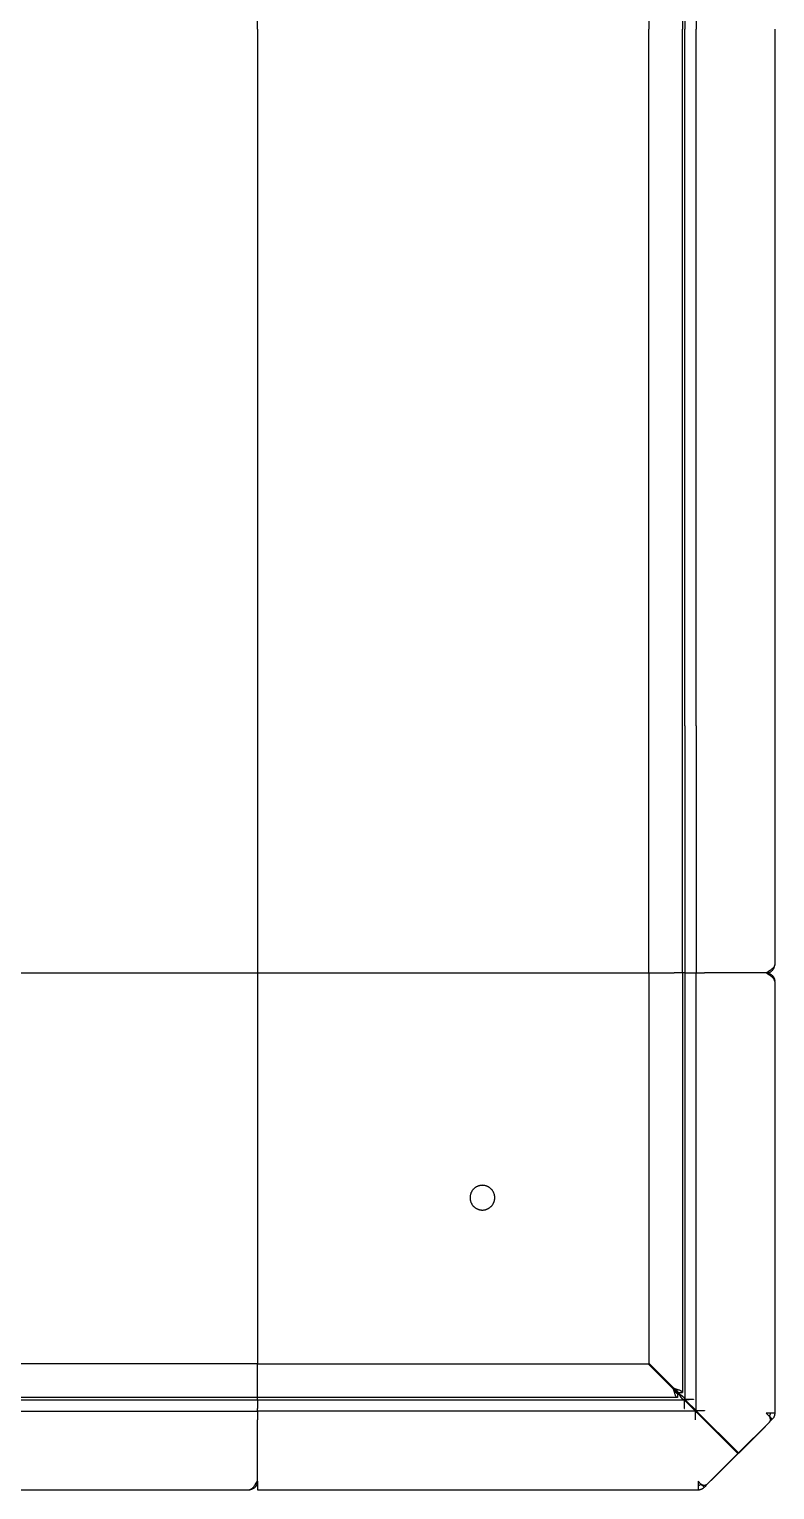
# Model space of a CAD drawing. Header units: millimetres. Extents: x -1480 to 5249, y -840 to 3860.
# Drawn here: x 2128 to 2460, y 0 to 650 of the extents above; entities that cross this region are included whole.
import ezdxf

# ---------------------------------------------------------------- set-up
doc = ezdxf.new("R2010")
doc.units = ezdxf.units.MM
doc.header["$MEASUREMENT"] = 0
doc.layers.add('Utwórz2D linie widoczne', color=7, linetype='Continuous', true_color=0x000000)

msp = doc.modelspace()

# ---------------------------------------------------------------- linework, layer by layer
at = {"layer": 'Utwórz2D linie widoczne'}
for p, q in [((2229.58, 649.86), (2229.58, 1069.86)), ((2403.57, 1069.86), (2403.57, 649.86)), ((2418.57, 1069.86), (2418.57, 649.86)), ((2419.57, 959.86), (2419.57, 649.86)), ((2424.57, 959.86), (2424.57, 649.86)), ((2229.58, 649.86), (2229.58, 229.86)), ((2403.57, 229.86), (2403.57, 649.86)), ((2418.57, 229.86), (2418.57, 649.86)), ((2419.57, 339.86), (2419.57, 649.86)), ((2424.57, 339.86), (2424.57, 649.86)), ((2459.57, 649.86), (2459.57, 339.86)), ((2419.57, 339.86), (2419.57, 229.86)), ((2424.57, 339.86), (2424.57, 229.86)), ((2459.57, 339.86), (2459.57, 233.66)), ((1809.57, 229.86), (2229.58, 229.86)), ((2229.58, 229.86), (2229.58, 55.86)), ((2229.58, 229.86), (2403.57, 229.86)), ((2403.57, 229.86), (2414.77, 229.86)), ((2403.57, 229.86), (2403.57, 56.14)), ((2418.57, 229.86), (2414.77, 229.86)), ((2418.57, 229.86), (2418.57, 43.14)), ((2419.57, 229.86), (2418.57, 229.86)), ((2419.57, 229.86), (2423.37, 229.86)), ((2419.57, 229.86), (2419.57, 40.14)), ((2423.37, 229.86), (2424.57, 229.86)), ((2424.57, 229.86), (2428.37, 229.86)), ((2424.57, 35.14), (2424.57, 229.86)), ((2455.77, 229.86), (2428.37, 229.86)), ((2456.59, 230.38), (2455.77, 229.86)), ((2455.77, 229.86), (2455.9, 229.86)), ((2456.51, 229.39), (2455.77, 229.86)), ((2455.77, 229.86), (2455.9, 229.85)), ((2455.9, 229.86), (2456.03, 229.87)), ((2455.9, 229.85), (2456.03, 229.85)), ((2456.03, 229.87), (2456.16, 229.88)), ((2456.03, 229.85), (2456.16, 229.84)), ((2456.16, 229.88), (2456.29, 229.89)), ((2456.16, 229.84), (2456.29, 229.82)), ((2456.29, 229.89), (2456.42, 229.91)), ((2456.29, 229.82), (2456.42, 229.8)), ((2456.42, 229.91), (2456.55, 229.94)), ((2456.42, 229.8), (2456.55, 229.78)), ((2457.23, 228.91), (2456.51, 229.39)), ((2456.55, 229.94), (2456.68, 229.97)), ((2456.55, 229.78), (2456.68, 229.75)), ((2457.4, 230.92), (2456.59, 230.38)), ((2456.68, 229.97), (2456.8, 230)), ((2456.68, 229.75), (2456.8, 229.71)), ((2456.8, 230), (2456.93, 230.04)), ((2456.8, 229.71), (2456.93, 229.68)), ((2456.93, 230.04), (2457.05, 230.08)), ((2456.93, 229.68), (2457.05, 229.64)), ((2457.05, 230.08), (2457.17, 230.12)), ((2457.05, 229.64), (2457.17, 229.59)), ((2457.17, 230.12), (2457.29, 230.17)), ((2457.17, 229.59), (2457.29, 229.54)), ((2457.56, 228.67), (2457.23, 228.91)), ((2457.29, 230.17), (2457.41, 230.23)), ((2457.29, 229.54), (2457.41, 229.49)), ((2457.4, 230.92), (2457.73, 231.16)), ((2457.41, 230.23), (2457.53, 230.29)), ((2457.41, 229.49), (2457.53, 229.43)), ((2457.53, 230.29), (2457.64, 230.35)), ((2457.53, 229.43), (2457.64, 229.37)), ((2457.89, 228.43), (2457.56, 228.67)), ((2457.64, 230.35), (2457.76, 230.41)), ((2457.64, 229.37), (2457.76, 229.3)), ((2457.95, 231.33), (2457.73, 231.16)), ((2457.76, 230.41), (2457.87, 230.48)), ((2457.76, 229.3), (2457.87, 229.23)), ((2457.87, 230.48), (2457.97, 230.56)), ((2457.87, 229.23), (2457.97, 229.16)), ((2458.08, 228.28), (2457.89, 228.43)), ((2458.17, 231.5), (2457.95, 231.33)), ((2457.97, 230.56), (2458.08, 230.63)), ((2457.97, 229.16), (2458.08, 229.08)), ((2458.08, 230.63), (2458.18, 230.71)), ((2458.08, 229.08), (2458.18, 229)), ((2458.27, 228.12), (2458.08, 228.28)), ((2458.38, 231.69), (2458.17, 231.5)), ((2458.18, 230.71), (2458.28, 230.8)), ((2458.18, 229), (2458.28, 228.91)), ((2458.46, 227.96), (2458.27, 228.12)), ((2458.28, 230.8), (2458.38, 230.89)), ((2458.28, 228.91), (2458.38, 228.83)), ((2458.59, 231.87), (2458.38, 231.69)), ((2458.38, 230.89), (2458.47, 230.98)), ((2458.38, 228.83), (2458.47, 228.74)), ((2458.58, 227.84), (2458.46, 227.96)), ((2458.47, 230.98), (2458.56, 231.07)), ((2458.47, 228.74), (2458.56, 228.64)), ((2458.56, 231.07), (2458.65, 231.17)), ((2458.56, 228.64), (2458.65, 228.54)), ((2458.7, 227.73), (2458.58, 227.84)), ((2458.59, 231.87), (2458.82, 232.11)), ((2458.65, 231.17), (2458.73, 231.27)), ((2458.65, 228.54), (2458.73, 228.45)), ((2458.82, 227.61), (2458.7, 227.73)), ((2458.73, 231.27), (2458.81, 231.37)), ((2458.73, 228.45), (2458.81, 228.34)), ((2458.81, 231.37), (2458.89, 231.48)), ((2458.81, 228.34), (2458.89, 228.24)), ((2458.9, 232.19), (2458.82, 232.11)), ((2458.93, 227.48), (2458.82, 227.61)), ((2458.89, 231.48), (2458.96, 231.58)), ((2458.89, 228.24), (2458.96, 228.13)), ((2458.97, 232.28), (2458.9, 232.19)), ((2458.96, 231.58), (2459.03, 231.69)), ((2458.96, 228.13), (2459.03, 228.02)), ((2459.04, 232.36), (2458.97, 232.28)), ((2459.03, 231.69), (2459.09, 231.81)), ((2459.03, 228.02), (2459.09, 227.91)), ((2459.11, 232.45), (2459.04, 232.36)), ((2459.09, 231.81), (2459.16, 231.92)), ((2459.09, 227.91), (2459.16, 227.79)), ((2459.18, 232.54), (2459.11, 232.45)), ((2459.16, 231.92), (2459.21, 232.04)), ((2459.16, 227.79), (2459.21, 227.67)), ((2459.24, 232.63), (2459.18, 232.54)), ((2459.21, 232.04), (2459.27, 232.16)), ((2459.21, 227.67), (2459.27, 227.56)), ((2459.3, 232.73), (2459.24, 232.63)), ((2459.27, 232.16), (2459.32, 232.28)), ((2459.27, 227.56), (2459.32, 227.44)), ((2459.35, 232.82), (2459.3, 232.73)), ((2459.32, 232.28), (2459.36, 232.4)), ((2459.35, 232.82), (2459.38, 232.88)), ((2459.36, 232.4), (2459.4, 232.52)), ((2459.38, 232.88), (2459.41, 232.94)), ((2459.4, 232.52), (2459.44, 232.65)), ((2459.41, 232.94), (2459.44, 233)), ((2459.44, 233), (2459.46, 233.06)), ((2459.44, 232.65), (2459.47, 232.78)), ((2459.48, 233.11), (2459.46, 233.06)), ((2459.47, 232.78), (2459.5, 232.9)), ((2459.5, 233.17), (2459.48, 233.11)), ((2459.51, 233.22), (2459.5, 233.17)), ((2459.5, 232.9), (2459.52, 233.03)), ((2459.53, 233.27), (2459.51, 233.22)), ((2459.52, 233.03), (2459.54, 233.16)), ((2459.54, 233.33), (2459.53, 233.27)), ((2459.55, 233.38), (2459.54, 233.33)), ((2459.54, 233.16), (2459.56, 233.29)), ((2459.56, 233.44), (2459.55, 233.38)), ((2459.57, 233.55), (2459.56, 233.49)), ((2459.56, 233.49), (2459.56, 233.44)), ((2459.56, 233.29), (2459.57, 233.42)), ((2459.57, 233.66), (2459.57, 233.6)), ((2459.57, 233.6), (2459.57, 233.55)), ((2459, 227.41), (2458.93, 227.48)), ((2459.06, 227.33), (2459, 227.41)), ((2459.12, 227.25), (2459.06, 227.33)), ((2459.18, 227.17), (2459.12, 227.25)), ((2459.23, 227.09), (2459.18, 227.17)), ((2459.28, 227.01), (2459.23, 227.09)), ((2459.32, 226.94), (2459.28, 227.01)), ((2459.32, 227.44), (2459.36, 227.31)), ((2459.36, 226.88), (2459.32, 226.94)), ((2459.36, 227.31), (2459.4, 227.19)), ((2459.39, 226.81), (2459.36, 226.88)), ((2459.42, 226.74), (2459.39, 226.81)), ((2459.4, 227.19), (2459.44, 227.06)), ((2459.45, 226.67), (2459.42, 226.74)), ((2459.44, 227.06), (2459.47, 226.94)), ((2459.48, 226.6), (2459.45, 226.67)), ((2459.47, 226.94), (2459.5, 226.81)), ((2459.5, 226.53), (2459.48, 226.6)), ((2459.5, 226.81), (2459.52, 226.68)), ((2459.52, 226.48), (2459.5, 226.53)), ((2459.52, 226.68), (2459.54, 226.55)), ((2459.53, 226.43), (2459.52, 226.48)), ((2459.54, 226.38), (2459.53, 226.43)), ((2459.54, 226.55), (2459.56, 226.42)), ((2459.55, 226.32), (2459.54, 226.38)), ((2459.56, 226.27), (2459.55, 226.32)), ((2459.56, 226.42), (2459.57, 226.29)), ((2459.57, 226.22), (2459.56, 226.27)), ((2459.57, 226.16), (2459.57, 226.22)), ((2459.57, 226.11), (2459.57, 226.16)), ((2459.57, 226.06), (2459.57, 226.11)), ((2459.57, 226.06), (2459.57, 33.96)), ((2324.08, 130.14), (2324.07, 129.95)), ((2324.09, 130.33), (2324.08, 130.14)), ((2324.11, 130.52), (2324.09, 130.33)), ((2324.14, 130.71), (2324.11, 130.52)), ((2324.17, 130.89), (2324.14, 130.71)), ((2324.21, 131.08), (2324.17, 130.89)), ((2324.26, 131.26), (2324.21, 131.08)), ((2324.31, 131.45), (2324.26, 131.26)), ((2324.37, 131.63), (2324.31, 131.45)), ((2324.43, 131.81), (2324.37, 131.63)), ((2324.5, 131.98), (2324.43, 131.81)), ((2324.58, 132.16), (2324.5, 131.98)), ((2324.66, 132.33), (2324.58, 132.16)), ((2324.75, 132.5), (2324.66, 132.33)), ((2324.84, 132.66), (2324.75, 132.5)), ((2324.94, 132.82), (2324.84, 132.66)), ((2325.05, 132.98), (2324.94, 132.82)), ((2325.16, 133.14), (2325.05, 132.98)), ((2325.27, 133.29), (2325.16, 133.14)), ((2325.39, 133.43), (2325.27, 133.29)), ((2325.52, 133.57), (2325.39, 133.43)), ((2325.65, 133.71), (2325.52, 133.57)), ((2325.79, 133.85), (2325.65, 133.71)), ((2325.93, 133.97), (2325.79, 133.85)), ((2326.07, 134.1), (2325.93, 133.97)), ((2326.22, 134.22), (2326.07, 134.1)), ((2326.37, 134.33), (2326.22, 134.22)), ((2326.53, 134.44), (2326.37, 134.33)), ((2326.69, 134.54), (2326.53, 134.44)), ((2326.85, 134.64), (2326.69, 134.54)), ((2327.02, 134.73), (2326.85, 134.64)), ((2327.19, 134.81), (2327.02, 134.73)), ((2327.36, 134.89), (2327.19, 134.81)), ((2327.53, 134.96), (2327.36, 134.89)), ((2327.71, 135.03), (2327.53, 134.96)), ((2327.89, 135.09), (2327.71, 135.03)), ((2328.07, 135.15), (2327.89, 135.09)), ((2328.26, 135.2), (2328.07, 135.15)), ((2328.44, 135.24), (2328.26, 135.2)), ((2328.63, 135.27), (2328.44, 135.24)), ((2328.82, 135.3), (2328.63, 135.27)), ((2329, 135.33), (2328.82, 135.3)), ((2329.19, 135.34), (2329, 135.33)), ((2329.38, 135.35), (2329.19, 135.34)), ((2329.57, 135.36), (2329.38, 135.35)), ((2329.76, 135.35), (2329.57, 135.36)), ((2329.95, 135.34), (2329.76, 135.35)), ((2330.14, 135.33), (2329.95, 135.34)), ((2330.33, 135.3), (2330.14, 135.33)), ((2330.52, 135.27), (2330.33, 135.3)), ((2330.7, 135.24), (2330.52, 135.27)), ((2330.89, 135.2), (2330.7, 135.24)), ((2331.07, 135.15), (2330.89, 135.2)), ((2331.25, 135.09), (2331.07, 135.15)), ((2331.43, 135.03), (2331.25, 135.09)), ((2331.61, 134.96), (2331.43, 135.03)), ((2331.79, 134.89), (2331.61, 134.96)), ((2331.96, 134.81), (2331.79, 134.89)), ((2332.13, 134.73), (2331.96, 134.81)), ((2332.29, 134.64), (2332.13, 134.73)), ((2332.46, 134.54), (2332.29, 134.64)), ((2332.62, 134.44), (2332.46, 134.54)), ((2332.77, 134.33), (2332.62, 134.44)), ((2332.93, 134.22), (2332.77, 134.33)), ((2333.08, 134.1), (2332.93, 134.22)), ((2333.22, 133.97), (2333.08, 134.1)), ((2333.36, 133.85), (2333.22, 133.97)), ((2333.49, 133.71), (2333.36, 133.85)), ((2333.63, 133.57), (2333.49, 133.71)), ((2333.75, 133.43), (2333.63, 133.57)), ((2333.87, 133.29), (2333.75, 133.43)), ((2333.99, 133.14), (2333.87, 133.29)), ((2334.1, 132.98), (2333.99, 133.14)), ((2334.2, 132.82), (2334.1, 132.98)), ((2334.3, 132.66), (2334.2, 132.82)), ((2334.4, 132.5), (2334.3, 132.66)), ((2334.49, 132.33), (2334.4, 132.5)), ((2334.57, 132.16), (2334.49, 132.33)), ((2334.64, 131.98), (2334.57, 132.16)), ((2334.71, 131.81), (2334.64, 131.98)), ((2334.78, 131.63), (2334.71, 131.81)), ((2334.84, 131.45), (2334.78, 131.63)), ((2334.89, 131.26), (2334.84, 131.45)), ((2334.93, 131.08), (2334.89, 131.26)), ((2334.97, 130.89), (2334.93, 131.08)), ((2335.01, 130.71), (2334.97, 130.89)), ((2335.03, 130.52), (2335.01, 130.71)), ((2335.05, 130.33), (2335.03, 130.52)), ((2335.06, 130.14), (2335.05, 130.33)), ((2335.07, 129.95), (2335.06, 130.14)), ((2324.07, 129.95), (2324.07, 129.76)), ((2324.07, 129.76), (2324.08, 129.57)), ((2324.08, 129.57), (2324.09, 129.38)), ((2324.09, 129.38), (2324.11, 129.19)), ((2324.11, 129.19), (2324.14, 129.01)), ((2324.14, 129.01), (2324.17, 128.82)), ((2324.17, 128.82), (2324.21, 128.63)), ((2324.21, 128.63), (2324.26, 128.45)), ((2324.26, 128.45), (2324.31, 128.27)), ((2324.31, 128.27), (2324.37, 128.08)), ((2324.37, 128.08), (2324.43, 127.91)), ((2324.43, 127.91), (2324.5, 127.73)), ((2324.5, 127.73), (2324.58, 127.56)), ((2324.58, 127.56), (2324.66, 127.39)), ((2324.66, 127.39), (2324.75, 127.22)), ((2324.75, 127.22), (2324.84, 127.05)), ((2324.84, 127.05), (2324.94, 126.89)), ((2324.94, 126.89), (2325.05, 126.73)), ((2325.05, 126.73), (2325.16, 126.58)), ((2325.16, 126.58), (2325.27, 126.43)), ((2325.27, 126.43), (2325.39, 126.28)), ((2325.39, 126.28), (2325.52, 126.14)), ((2325.52, 126.14), (2325.65, 126)), ((2325.65, 126), (2325.79, 125.87)), ((2325.79, 125.87), (2325.93, 125.74)), ((2325.93, 125.74), (2326.07, 125.62)), ((2326.07, 125.62), (2326.22, 125.5)), ((2326.22, 125.5), (2326.37, 125.38)), ((2326.37, 125.38), (2326.53, 125.28)), ((2326.53, 125.28), (2326.69, 125.17)), ((2326.69, 125.17), (2326.85, 125.08)), ((2326.85, 125.08), (2327.02, 124.99)), ((2327.02, 124.99), (2327.19, 124.9)), ((2327.19, 124.9), (2327.36, 124.82)), ((2327.36, 124.82), (2327.53, 124.75)), ((2327.53, 124.75), (2327.71, 124.68)), ((2327.71, 124.68), (2327.89, 124.62)), ((2327.89, 124.62), (2328.07, 124.56)), ((2328.07, 124.56), (2328.26, 124.52)), ((2328.26, 124.52), (2328.44, 124.47)), ((2328.44, 124.47), (2328.63, 124.44)), ((2328.63, 124.44), (2328.82, 124.41)), ((2328.82, 124.41), (2329, 124.39)), ((2329, 124.39), (2329.19, 124.37)), ((2329.19, 124.37), (2329.38, 124.36)), ((2329.38, 124.36), (2329.57, 124.36)), ((2329.57, 124.36), (2329.76, 124.36)), ((2329.76, 124.36), (2329.95, 124.37)), ((2329.95, 124.37), (2330.14, 124.39)), ((2330.14, 124.39), (2330.33, 124.41)), ((2330.33, 124.41), (2330.52, 124.44)), ((2330.52, 124.44), (2330.7, 124.47)), ((2330.7, 124.47), (2330.89, 124.52)), ((2330.89, 124.52), (2331.07, 124.56)), ((2331.07, 124.56), (2331.25, 124.62)), ((2331.25, 124.62), (2331.43, 124.68)), ((2331.43, 124.68), (2331.61, 124.75)), ((2331.61, 124.75), (2331.79, 124.82)), ((2331.79, 124.82), (2331.96, 124.9)), ((2331.96, 124.9), (2332.13, 124.99)), ((2332.13, 124.99), (2332.29, 125.08)), ((2332.29, 125.08), (2332.46, 125.17)), ((2332.46, 125.17), (2332.62, 125.28)), ((2332.62, 125.28), (2332.77, 125.38)), ((2332.77, 125.38), (2332.93, 125.5)), ((2332.93, 125.5), (2333.08, 125.62)), ((2333.08, 125.62), (2333.22, 125.74)), ((2333.22, 125.74), (2333.36, 125.87)), ((2333.36, 125.87), (2333.49, 126)), ((2333.49, 126), (2333.63, 126.14)), ((2333.63, 126.14), (2333.75, 126.28)), ((2333.75, 126.28), (2333.87, 126.43)), ((2333.87, 126.43), (2333.99, 126.58)), ((2333.99, 126.58), (2334.1, 126.73)), ((2334.1, 126.73), (2334.2, 126.89)), ((2334.2, 126.89), (2334.3, 127.05)), ((2334.3, 127.05), (2334.4, 127.22)), ((2334.4, 127.22), (2334.49, 127.39)), ((2334.49, 127.39), (2334.57, 127.56)), ((2334.57, 127.56), (2334.64, 127.73)), ((2334.64, 127.73), (2334.71, 127.91)), ((2334.71, 127.91), (2334.78, 128.08)), ((2334.78, 128.08), (2334.84, 128.27)), ((2334.84, 128.27), (2334.89, 128.45)), ((2334.89, 128.45), (2334.93, 128.63)), ((2334.93, 128.63), (2334.97, 128.82)), ((2334.97, 128.82), (2335.01, 129.01)), ((2335.01, 129.01), (2335.03, 129.19)), ((2335.03, 129.19), (2335.05, 129.38)), ((2335.05, 129.38), (2335.06, 129.57)), ((2335.06, 129.57), (2335.07, 129.76)), ((2335.07, 129.76), (2335.07, 129.95)), ((2229.58, 55.86), (1809.57, 55.86)), ((2229.58, 44.66), (2229.58, 55.86)), ((2229.58, 55.86), (2403.29, 55.86)), ((2403.29, 55.86), (2414.49, 44.66)), ((2403.57, 56.14), (2414.77, 44.94)), ((2229.58, 40.86), (1809.57, 40.86)), ((2119.58, 39.86), (2229.58, 39.86)), ((2229.58, 40.86), (2229.58, 44.66)), ((2416.29, 40.86), (2229.58, 40.86)), ((2229.58, 39.86), (2229.58, 40.86)), ((2229.58, 39.86), (2419.29, 39.86)), ((2229.58, 39.86), (2229.58, 36.06)), ((2414.77, 43.73), (2414.49, 44.66)), ((2414.49, 44.66), (2414.83, 44.13)), ((2415.7, 44.66), (2414.77, 44.94)), ((2415.44, 44.51), (2414.77, 44.94)), ((2414.77, 44.66), (2414.91, 44.6)), ((2414.83, 44.52), (2414.77, 44.66)), ((2415.07, 42.8), (2414.77, 43.73)), ((2414.89, 44.38), (2414.83, 44.52)), ((2414.83, 44.13), (2414.95, 43.95)), ((2414.96, 44.25), (2414.89, 44.38)), ((2414.91, 44.6), (2415.04, 44.54)), ((2414.95, 43.95), (2415.07, 43.78)), ((2415.03, 44.12), (2414.96, 44.25)), ((2415.11, 43.99), (2415.03, 44.12)), ((2415.04, 44.54), (2415.18, 44.47)), ((2415.07, 43.78), (2415.17, 43.64)), ((2415.17, 42.53), (2415.07, 42.8)), ((2415.11, 44.04), (2417.49, 41.66)), ((2415.19, 43.87), (2415.11, 43.99)), ((2415.17, 43.64), (2415.28, 43.51)), ((2415.27, 42.25), (2415.17, 42.53)), ((2415.18, 44.47), (2415.31, 44.4)), ((2415.28, 43.75), (2415.19, 43.87)), ((2415.38, 41.98), (2415.27, 42.25)), ((2415.37, 43.63), (2415.28, 43.75)), ((2415.28, 43.51), (2415.33, 43.45)), ((2415.31, 44.4), (2415.43, 44.32)), ((2415.33, 43.45), (2415.39, 43.39)), ((2415.46, 43.51), (2415.37, 43.63)), ((2415.44, 41.85), (2415.38, 41.98)), ((2415.39, 43.39), (2415.44, 43.33)), ((2415.41, 44.31), (2417.77, 41.94)), ((2415.43, 44.32), (2415.56, 44.24)), ((2415.65, 44.35), (2415.44, 44.51)), ((2415.44, 43.33), (2415.5, 43.27)), ((2415.5, 41.72), (2415.44, 41.85)), ((2415.56, 43.4), (2415.46, 43.51)), ((2415.5, 43.27), (2415.55, 43.22)), ((2415.54, 41.63), (2415.5, 41.72)), ((2415.59, 41.55), (2415.54, 41.63)), ((2415.55, 43.22), (2415.59, 43.18)), ((2415.56, 44.24), (2415.68, 44.15)), ((2415.66, 43.29), (2415.56, 43.4)), ((2415.59, 43.18), (2415.64, 43.14)), ((2415.63, 41.46), (2415.59, 41.55)), ((2415.68, 41.38), (2415.63, 41.46)), ((2415.64, 43.14), (2415.67, 43.11)), ((2415.79, 44.25), (2415.65, 44.35)), ((2415.76, 43.18), (2415.66, 43.29)), ((2415.67, 43.11), (2415.69, 43.09)), ((2415.68, 44.15), (2415.8, 44.06)), ((2415.71, 41.34), (2415.68, 41.38)), ((2415.69, 43.09), (2415.72, 43.08)), ((2416.63, 44.35), (2415.7, 44.66)), ((2415.73, 41.3), (2415.71, 41.34)), ((2415.72, 43.08), (2415.74, 43.06)), ((2415.76, 41.26), (2415.73, 41.3)), ((2415.74, 43.06), (2415.77, 43.04)), ((2415.87, 43.08), (2415.76, 43.18)), ((2415.79, 41.22), (2415.76, 41.26)), ((2415.77, 43.04), (2415.8, 43.02)), ((2415.92, 44.15), (2415.79, 44.25)), ((2415.82, 41.18), (2415.79, 41.22)), ((2415.8, 44.06), (2415.92, 43.97)), ((2415.8, 43.02), (2415.82, 43)), ((2415.82, 43), (2415.85, 42.99)), ((2415.85, 41.14), (2415.82, 41.18)), ((2415.85, 42.99), (2415.88, 42.97)), ((2415.88, 41.1), (2415.85, 41.14)), ((2415.98, 42.99), (2415.87, 43.08)), ((2415.88, 42.97), (2415.91, 42.96)), ((2415.91, 41.07), (2415.88, 41.1)), ((2415.91, 42.96), (2415.93, 42.95)), ((2415.93, 41.04), (2415.91, 41.07)), ((2415.98, 44.1), (2415.92, 44.15)), ((2415.92, 43.97), (2416.03, 43.87)), ((2415.93, 42.95), (2415.95, 42.93)), ((2415.95, 41.02), (2415.93, 41.04)), ((2415.95, 42.93), (2415.97, 42.92)), ((2415.97, 41), (2415.95, 41.02)), ((2415.97, 42.92), (2416, 42.91)), ((2415.98, 40.99), (2415.97, 41)), ((2416.04, 44.04), (2415.98, 44.1)), ((2416.1, 42.89), (2415.98, 42.99)), ((2416, 40.98), (2415.98, 40.99)), ((2416, 42.91), (2416.02, 42.91)), ((2416.01, 40.97), (2416, 40.98)), ((2416.02, 40.96), (2416.01, 40.97)), ((2416.02, 42.91), (2416.04, 42.9)), ((2416.03, 40.95), (2416.02, 40.96)), ((2416.03, 43.87), (2416.14, 43.77)), ((2416.04, 40.94), (2416.03, 40.95)), ((2416.1, 43.99), (2416.04, 44.04)), ((2416.04, 42.9), (2416.07, 42.89)), ((2416.06, 40.93), (2416.04, 40.94)), ((2416.07, 40.92), (2416.06, 40.93)), ((2416.07, 42.89), (2416.09, 42.88)), ((2416.08, 40.92), (2416.07, 40.92)), ((2416.1, 40.91), (2416.08, 40.92)), ((2416.09, 42.88), (2416.12, 42.88)), ((2416.16, 43.93), (2416.1, 43.99)), ((2416.11, 40.9), (2416.1, 40.91)), ((2416.12, 40.9), (2416.11, 40.9)), ((2416.12, 42.88), (2416.14, 42.87)), ((2416.13, 40.89), (2416.12, 40.9)), ((2416.14, 40.89), (2416.13, 40.89)), ((2416.14, 43.77), (2416.24, 43.67)), ((2416.14, 42.87), (2416.17, 42.87)), ((2416.15, 40.88), (2416.14, 40.89)), ((2416.17, 40.88), (2416.15, 40.88)), ((2416.21, 43.88), (2416.16, 43.93)), ((2416.17, 42.87), (2416.19, 42.86)), ((2416.18, 40.87), (2416.17, 40.88)), ((2416.19, 40.87), (2416.18, 40.87)), ((2416.19, 42.86), (2416.2, 42.86)), ((2416.2, 40.87), (2416.19, 40.87)), ((2416.2, 42.86), (2416.21, 42.86)), ((2416.22, 40.86), (2416.2, 40.87)), ((2416.25, 43.83), (2416.21, 43.88)), ((2416.21, 42.86), (2416.23, 42.86)), ((2416.23, 40.86), (2416.22, 40.86)), ((2416.23, 42.86), (2416.24, 42.86)), ((2416.24, 40.86), (2416.23, 40.86)), ((2416.24, 43.67), (2416.35, 43.56)), ((2416.24, 42.86), (2416.25, 42.86)), ((2416.25, 40.86), (2416.24, 40.86)), ((2416.29, 43.79), (2416.25, 43.83)), ((2416.25, 42.86), (2416.26, 42.86)), ((2416.26, 40.86), (2416.25, 40.86)), ((2416.26, 42.86), (2416.28, 42.86)), ((2416.28, 40.86), (2416.26, 40.86)), ((2416.28, 42.86), (2416.29, 42.86)), ((2416.29, 40.86), (2416.28, 40.86)), ((2416.28, 40.86), (2416.28, 40.86)), ((2416.31, 43.76), (2416.29, 43.79)), ((2416.29, 42.86), (2416.29, 40.86)), ((2416.33, 43.74), (2416.31, 43.76)), ((2416.35, 43.71), (2416.33, 43.74)), ((2416.37, 43.68), (2416.35, 43.71)), ((2416.35, 43.56), (2416.44, 43.44)), ((2416.39, 43.66), (2416.37, 43.68)), ((2416.41, 43.63), (2416.39, 43.66)), ((2416.43, 43.61), (2416.41, 43.63)), ((2416.44, 43.58), (2416.43, 43.61)), ((2416.46, 43.55), (2416.44, 43.58)), ((2416.44, 43.44), (2416.54, 43.33)), ((2416.47, 43.52), (2416.46, 43.55)), ((2416.48, 43.5), (2416.47, 43.52)), ((2416.5, 43.48), (2416.48, 43.5)), ((2416.51, 43.45), (2416.5, 43.48)), ((2416.52, 43.43), (2416.51, 43.45)), ((2416.52, 43.4), (2416.52, 43.43)), ((2416.53, 43.38), (2416.52, 43.4)), ((2416.54, 43.36), (2416.53, 43.38)), ((2416.55, 43.33), (2416.54, 43.36)), ((2416.55, 43.31), (2416.55, 43.33)), ((2416.56, 43.28), (2416.55, 43.31)), ((2416.56, 43.26), (2416.56, 43.28)), ((2416.57, 43.24), (2416.56, 43.26)), ((2416.57, 43.21), (2416.57, 43.24)), ((2416.57, 43.19), (2416.57, 43.21)), ((2416.57, 43.16), (2416.57, 43.19)), ((2416.57, 43.14), (2416.57, 43.16)), ((2416.57, 43.14), (2418.57, 43.14)), ((2416.9, 44.26), (2416.63, 44.35)), ((2417.17, 44.16), (2416.9, 44.26)), ((2417.44, 44.05), (2417.17, 44.16)), ((2417.58, 43.99), (2417.44, 44.05)), ((2417.89, 41.04), (2417.49, 41.66)), ((2417.71, 43.93), (2417.58, 43.99)), ((2417.8, 43.88), (2417.71, 43.93)), ((2418.39, 41.54), (2417.77, 41.94)), ((2417.88, 43.84), (2417.8, 43.88)), ((2417.97, 43.8), (2417.88, 43.84)), ((2418.03, 40.84), (2417.89, 41.04)), ((2418.05, 43.75), (2417.97, 43.8)), ((2418.13, 40.71), (2418.03, 40.84)), ((2418.09, 43.72), (2418.05, 43.75)), ((2418.13, 43.7), (2418.09, 43.72)), ((2418.17, 43.67), (2418.13, 43.7)), ((2418.23, 40.58), (2418.13, 40.71)), ((2418.21, 43.64), (2418.17, 43.67)), ((2418.25, 43.61), (2418.21, 43.64)), ((2418.28, 40.52), (2418.23, 40.58)), ((2418.29, 43.58), (2418.25, 43.61)), ((2418.33, 40.46), (2418.28, 40.52)), ((2418.33, 43.55), (2418.29, 43.58)), ((2418.36, 43.52), (2418.33, 43.55)), ((2418.38, 40.4), (2418.33, 40.46)), ((2418.38, 43.5), (2418.36, 43.52)), ((2418.41, 43.48), (2418.38, 43.5)), ((2418.44, 40.34), (2418.38, 40.4)), ((2418.59, 41.4), (2418.39, 41.54)), ((2418.43, 43.46), (2418.41, 43.48)), ((2418.44, 43.44), (2418.43, 43.46)), ((2418.45, 43.43), (2418.44, 43.44)), ((2418.48, 40.29), (2418.44, 40.34)), ((2418.46, 43.42), (2418.45, 43.43)), ((2418.47, 43.41), (2418.46, 43.42)), ((2418.48, 43.4), (2418.47, 43.41)), ((2418.49, 43.38), (2418.48, 43.4)), ((2418.52, 40.25), (2418.48, 40.29)), ((2418.5, 43.37), (2418.49, 43.38)), ((2418.5, 43.36), (2418.5, 43.37)), ((2418.51, 43.34), (2418.5, 43.36)), ((2418.52, 43.33), (2418.51, 43.34)), ((2418.53, 43.32), (2418.52, 43.33)), ((2418.57, 40.2), (2418.52, 40.25)), ((2418.53, 43.31), (2418.53, 43.32)), ((2418.54, 43.3), (2418.53, 43.31)), ((2418.54, 43.29), (2418.54, 43.3)), ((2418.55, 43.27), (2418.54, 43.29)), ((2418.55, 43.26), (2418.55, 43.27)), ((2418.55, 43.25), (2418.55, 43.26)), ((2418.56, 43.24), (2418.55, 43.25)), ((2418.56, 43.23), (2418.56, 43.24)), ((2418.56, 43.21), (2418.56, 43.23)), ((2418.57, 43.2), (2418.56, 43.21)), ((2418.57, 43.19), (2418.57, 43.2)), ((2418.57, 43.18), (2418.57, 43.19)), ((2418.57, 43.16), (2418.57, 43.18)), ((2418.57, 43.15), (2418.57, 43.16)), ((2418.57, 43.14), (2418.57, 43.15)), ((2418.57, 43.15), (2418.57, 43.15)), ((2418.62, 40.16), (2418.57, 40.2)), ((2418.72, 41.31), (2418.59, 41.4)), ((2418.67, 40.12), (2418.62, 40.16)), ((2418.69, 40.1), (2418.67, 40.12)), ((2418.72, 40.08), (2418.69, 40.1)), ((2418.85, 41.21), (2418.72, 41.31)), ((2418.74, 40.06), (2418.72, 40.08)), ((2418.77, 40.05), (2418.74, 40.06)), ((2418.79, 40.03), (2418.77, 40.05)), ((2418.82, 40.01), (2418.79, 40.03)), ((2418.84, 40), (2418.82, 40.01)), ((2418.86, 39.98), (2418.84, 40)), ((2418.91, 41.16), (2418.85, 41.21)), ((2418.88, 39.97), (2418.86, 39.98)), ((2418.91, 39.96), (2418.88, 39.97)), ((2418.98, 41.11), (2418.91, 41.16)), ((2418.93, 39.95), (2418.91, 39.96)), ((2418.95, 39.94), (2418.93, 39.95)), ((2418.98, 39.93), (2418.95, 39.94)), ((2419.04, 41.05), (2418.98, 41.11)), ((2419, 39.92), (2418.98, 39.93)), ((2419.02, 39.91), (2419, 39.92)), ((2419.04, 39.9), (2419.02, 39.91)), ((2419.1, 41), (2419.04, 41.05)), ((2419.07, 39.89), (2419.04, 39.9)), ((2419.09, 39.89), (2419.07, 39.89)), ((2419.11, 39.88), (2419.09, 39.89)), ((2419.14, 40.95), (2419.1, 41)), ((2419.13, 39.88), (2419.11, 39.88)), ((2419.16, 39.87), (2419.13, 39.88)), ((2419.19, 40.91), (2419.14, 40.95)), ((2419.18, 39.87), (2419.16, 39.87)), ((2419.23, 40.86), (2419.19, 40.91)), ((2419.27, 40.82), (2419.23, 40.86)), ((2419.31, 40.77), (2419.27, 40.82)), ((2419.29, 39.86), (2419.36, 39.86)), ((2419.29, 39.86), (2419.29, 36.06)), ((2419.33, 40.74), (2419.31, 40.77)), ((2419.35, 40.72), (2419.33, 40.74)), ((2419.37, 40.69), (2419.35, 40.72)), ((2419.36, 39.86), (2419.36, 37.86)), ((2419.39, 40.67), (2419.37, 40.69)), ((2419.41, 40.64), (2419.39, 40.67)), ((2419.39, 39.2), (2419.4, 39.21)), ((2419.39, 39.19), (2419.39, 39.2)), ((2419.39, 39.18), (2419.39, 39.19)), ((2419.39, 39.17), (2419.39, 39.18)), ((2419.39, 39.16), (2419.39, 39.17)), ((2419.39, 36.06), (2419.39, 39.16)), ((2419.39, 39.16), (2419.39, 39.16)), ((2419.4, 39.23), (2419.41, 39.24)), ((2419.4, 39.22), (2419.4, 39.23)), ((2419.4, 39.21), (2419.4, 39.22)), ((2419.4, 39.22), (2419.4, 39.22)), ((2419.42, 40.62), (2419.41, 40.64)), ((2419.41, 39.25), (2419.41, 39.26)), ((2419.41, 39.26), (2419.42, 39.26)), ((2419.41, 39.24), (2419.41, 39.25)), ((2419.44, 40.59), (2419.42, 40.62)), ((2419.42, 39.28), (2419.43, 39.29)), ((2419.42, 39.27), (2419.42, 39.28)), ((2419.42, 39.26), (2419.42, 39.27)), ((2419.43, 39.29), (2419.44, 39.3)), ((2419.43, 39.29), (2419.43, 39.29)), ((2419.45, 40.57), (2419.44, 40.59)), ((2419.44, 39.3), (2419.44, 39.31)), ((2419.44, 39.31), (2419.45, 39.31)), ((2419.46, 40.55), (2419.45, 40.57)), ((2419.45, 39.32), (2419.46, 39.33)), ((2419.45, 39.31), (2419.45, 39.32)), ((2419.47, 40.53), (2419.46, 40.55)), ((2419.46, 39.33), (2419.47, 39.34)), ((2419.46, 39.33), (2419.46, 39.33)), ((2419.49, 40.5), (2419.47, 40.53)), ((2419.47, 39.34), (2419.48, 39.34)), ((2419.48, 39.35), (2419.49, 39.36)), ((2419.48, 39.34), (2419.48, 39.35)), ((2419.5, 40.48), (2419.49, 40.5)), ((2419.49, 39.36), (2419.5, 39.36)), ((2419.51, 40.46), (2419.5, 40.48)), ((2419.5, 39.36), (2419.5, 39.37)), ((2419.5, 39.37), (2419.51, 39.37)), ((2419.52, 40.43), (2419.51, 40.46)), ((2419.51, 39.37), (2419.52, 39.37)), ((2419.52, 40.41), (2419.52, 40.43)), ((2419.53, 40.39), (2419.52, 40.41)), ((2419.52, 39.37), (2419.53, 39.38)), ((2419.54, 40.37), (2419.53, 40.39)), ((2419.53, 39.38), (2419.54, 39.39)), ((2419.53, 39.38), (2419.53, 39.38)), ((2419.55, 40.35), (2419.54, 40.37)), ((2419.54, 39.39), (2419.55, 39.39)), ((2419.55, 40.32), (2419.55, 40.35)), ((2419.56, 40.3), (2419.55, 40.32)), ((2419.55, 39.39), (2419.56, 39.39)), ((2419.56, 40.28), (2419.56, 40.3)), ((2419.57, 40.25), (2419.56, 40.28)), ((2419.56, 39.39), (2419.57, 39.39)), ((2419.57, 40.14), (2419.57, 40.07)), ((2419.57, 40.14), (2423.37, 40.14)), ((2419.57, 40.07), (2421.57, 40.07)), ((2419.57, 39.39), (2419.57, 39.4)), ((2419.57, 39.4), (2419.58, 39.4)), ((2419.58, 39.4), (2419.59, 39.4)), ((2419.59, 39.4), (2419.6, 39.4)), ((2419.6, 39.4), (2419.61, 39.4)), ((2419.61, 39.4), (2419.62, 39.4)), ((2419.62, 39.4), (2419.62, 39.41)), ((2419.62, 39.41), (2419.63, 39.41)), ((2419.63, 39.41), (2419.64, 39.41)), ((2419.65, 39.41), (2419.64, 39.41)), ((2419.66, 39.41), (2419.65, 39.41)), ((2419.67, 39.4), (2419.66, 39.41)), ((2419.68, 39.4), (2419.67, 39.4)), ((2419.69, 39.4), (2419.68, 39.4)), ((2419.68, 39.4), (2419.68, 39.4)), ((2419.7, 39.4), (2419.69, 39.4)), ((2419.71, 39.4), (2419.7, 39.4)), ((2419.72, 39.39), (2419.71, 39.4)), ((2419.73, 39.39), (2419.72, 39.39)), ((2419.74, 39.39), (2419.73, 39.39)), ((2419.73, 39.39), (2419.73, 39.39)), ((2419.75, 39.38), (2419.74, 39.39)), ((2419.76, 39.38), (2419.75, 39.38)), ((2419.76, 39.37), (2419.76, 39.38)), ((2419.77, 39.37), (2419.76, 39.37)), ((2419.78, 39.37), (2419.77, 39.37)), ((2419.79, 39.36), (2419.78, 39.37)), ((2419.8, 39.35), (2419.79, 39.36)), ((2419.79, 39.36), (2419.79, 39.36)), ((2419.81, 39.34), (2419.8, 39.35)), ((2419.82, 39.33), (2419.81, 39.34)), ((2419.81, 39.34), (2419.81, 39.34)), ((2419.82, 39.33), (2424.29, 34.86)), ((2420.04, 39.86), (2420.03, 39.85)), ((2420.03, 39.85), (2420.03, 39.84)), ((2420.03, 39.84), (2420.03, 39.83)), ((2420.03, 39.83), (2420.03, 39.83)), ((2420.03, 39.83), (2420.03, 39.82)), ((2420.03, 39.82), (2420.03, 39.81)), ((2420.03, 39.81), (2420.03, 39.8)), ((2420.03, 39.8), (2420.03, 39.79)), ((2420.03, 39.78), (2420.03, 39.79)), ((2420.03, 39.77), (2420.03, 39.78)), ((2420.03, 39.78), (2420.03, 39.78)), ((2420.03, 39.76), (2420.03, 39.77)), ((2420.03, 39.75), (2420.03, 39.76)), ((2420.03, 39.74), (2420.03, 39.75)), ((2420.03, 39.73), (2420.03, 39.74)), ((2420.04, 39.73), (2420.03, 39.73)), ((2420.05, 39.88), (2420.04, 39.88)), ((2420.04, 39.88), (2420.04, 39.87)), ((2420.04, 39.87), (2420.04, 39.86)), ((2420.04, 39.72), (2420.04, 39.73)), ((2420.04, 39.71), (2420.04, 39.72)), ((2420.05, 39.7), (2420.04, 39.71)), ((2420.06, 39.91), (2420.05, 39.9)), ((2420.05, 39.9), (2420.05, 39.89)), ((2420.05, 39.89), (2420.05, 39.88)), ((2420.05, 39.69), (2420.05, 39.7)), ((2420.06, 39.68), (2420.05, 39.69)), ((2420.05, 39.69), (2420.05, 39.69)), ((2420.07, 39.93), (2420.06, 39.92)), ((2420.06, 39.92), (2420.06, 39.92)), ((2420.06, 39.92), (2420.06, 39.91)), ((2420.06, 39.67), (2420.06, 39.68)), ((2420.06, 39.66), (2420.06, 39.67)), ((2420.07, 39.66), (2420.06, 39.66)), ((2420.08, 39.94), (2420.07, 39.94)), ((2420.07, 39.94), (2420.07, 39.93)), ((2420.07, 39.65), (2420.07, 39.66)), ((2420.08, 39.64), (2420.07, 39.65)), ((2420.09, 39.96), (2420.08, 39.95)), ((2420.08, 39.95), (2420.08, 39.94)), ((2420.08, 39.63), (2420.08, 39.64)), ((2420.09, 39.63), (2420.08, 39.63)), ((2420.1, 39.96), (2420.09, 39.96)), ((2420.1, 39.62), (2420.09, 39.63)), ((2420.11, 39.98), (2420.1, 39.97)), ((2420.1, 39.97), (2420.1, 39.96)), ((2420.1, 39.62), (2420.1, 39.62)), ((2420.1, 39.62), (2424.57, 35.14)), ((2420.12, 39.99), (2420.11, 39.98)), ((2420.11, 39.98), (2420.11, 39.98)), ((2420.13, 39.99), (2420.12, 39.99)), ((2420.14, 40), (2420.13, 40)), ((2420.13, 40), (2420.13, 39.99)), ((2420.15, 40.01), (2420.14, 40)), ((2420.16, 40.01), (2420.15, 40.01)), ((2420.17, 40.02), (2420.16, 40.01)), ((2420.16, 40.01), (2420.16, 40.01)), ((2420.18, 40.02), (2420.17, 40.02)), ((2420.19, 40.03), (2420.18, 40.02)), ((2420.2, 40.03), (2420.19, 40.03)), ((2420.19, 40.03), (2420.19, 40.03)), ((2420.21, 40.03), (2420.2, 40.03)), ((2420.22, 40.04), (2420.21, 40.03)), ((2420.23, 40.04), (2420.22, 40.04)), ((2420.24, 40.04), (2420.23, 40.04)), ((2420.25, 40.04), (2420.24, 40.04)), ((2420.24, 40.04), (2420.24, 40.04)), ((2420.26, 40.04), (2420.25, 40.04)), ((2420.27, 40.04), (2420.26, 40.04)), ((2420.28, 40.04), (2420.27, 40.04)), ((2423.37, 40.04), (2420.28, 40.04)), ((2421.57, 40.14), (2421.57, 40.07)), ((2423.37, 40.14), (2423.37, 40.04)), ((2119.58, 34.86), (2229.58, 34.86)), ((2229.58, 34.86), (2229.58, 36.06)), ((2229.58, 34.86), (2229.58, 31.06)), ((2424.27, 34.86), (2229.58, 34.86)), ((2419.29, 37.86), (2419.36, 37.86)), ((2419.29, 36.06), (2419.39, 36.06)), ((2424.29, 34.86), (2424.27, 34.86)), ((2424.29, 31.06), (2424.29, 34.86)), ((2424.57, 34.86), (2424.29, 34.86)), ((2424.39, 32.86), (2424.29, 32.86)), ((2424.39, 34.2), (2424.4, 34.21)), ((2424.39, 34.19), (2424.39, 34.2)), ((2424.39, 34.18), (2424.39, 34.19)), ((2424.39, 34.17), (2424.39, 34.18)), ((2424.39, 34.16), (2424.39, 34.17)), ((2424.39, 34.16), (2424.39, 34.16)), ((2424.39, 31.06), (2424.39, 34.16)), ((2424.4, 34.23), (2424.41, 34.24)), ((2424.4, 34.22), (2424.4, 34.23)), ((2424.4, 34.21), (2424.4, 34.22)), ((2424.4, 34.22), (2424.4, 34.22)), ((2424.41, 34.25), (2424.41, 34.26)), ((2424.41, 34.26), (2424.42, 34.26)), ((2424.41, 34.24), (2424.41, 34.25)), ((2424.42, 34.28), (2424.43, 34.29)), ((2424.42, 34.27), (2424.42, 34.28)), ((2424.42, 34.26), (2424.42, 34.27)), ((2424.43, 34.29), (2424.44, 34.3)), ((2424.43, 34.29), (2424.43, 34.29)), ((2424.44, 34.3), (2424.44, 34.31)), ((2424.44, 34.31), (2424.45, 34.31)), ((2424.45, 34.32), (2424.46, 34.33)), ((2424.45, 34.31), (2424.45, 34.32)), ((2424.46, 34.33), (2424.47, 34.34)), ((2424.46, 34.33), (2424.46, 34.33)), ((2424.47, 34.34), (2424.48, 34.34)), ((2424.48, 34.35), (2424.49, 34.36)), ((2424.48, 34.34), (2424.48, 34.35)), ((2424.49, 34.36), (2424.5, 34.36)), ((2424.5, 34.36), (2424.5, 34.37)), ((2424.5, 34.37), (2424.51, 34.37)), ((2424.51, 34.37), (2424.52, 34.37)), ((2424.52, 34.37), (2424.53, 34.38)), ((2424.53, 34.38), (2424.54, 34.39)), ((2424.53, 34.38), (2424.53, 34.38)), ((2424.54, 34.39), (2424.55, 34.39)), ((2424.55, 34.39), (2424.56, 34.39)), ((2424.56, 34.39), (2424.57, 34.39)), ((2424.57, 35.14), (2428.37, 35.14)), ((2424.57, 34.86), (2424.57, 35.14)), ((2424.57, 34.39), (2424.57, 34.4)), ((2424.57, 34.4), (2424.58, 34.4)), ((2424.58, 34.4), (2424.59, 34.4)), ((2424.59, 34.4), (2424.6, 34.4)), ((2424.6, 34.4), (2424.61, 34.4)), ((2424.61, 34.4), (2424.62, 34.4)), ((2424.62, 34.4), (2424.62, 34.41)), ((2424.62, 34.41), (2424.63, 34.41)), ((2424.63, 34.41), (2424.64, 34.41)), ((2424.64, 34.41), (2424.65, 34.41)), ((2424.65, 34.41), (2424.66, 34.41)), ((2424.66, 34.41), (2424.67, 34.4)), ((2424.67, 34.4), (2424.68, 34.4)), ((2424.68, 34.4), (2424.68, 34.4)), ((2424.68, 34.4), (2424.69, 34.4)), ((2424.69, 34.4), (2424.7, 34.4)), ((2424.7, 34.4), (2424.71, 34.4)), ((2424.71, 34.4), (2424.72, 34.39)), ((2424.72, 34.39), (2424.73, 34.39)), ((2424.73, 34.39), (2424.73, 34.39)), ((2424.73, 34.39), (2424.74, 34.39)), ((2424.74, 34.39), (2424.75, 34.38)), ((2424.75, 34.38), (2424.76, 34.38)), ((2424.76, 34.38), (2424.76, 34.37)), ((2424.76, 34.37), (2424.77, 34.37)), ((2424.77, 34.37), (2424.78, 34.37)), ((2424.78, 34.37), (2424.79, 34.36)), ((2424.79, 34.36), (2424.79, 34.36)), ((2424.79, 34.36), (2424.8, 34.35)), ((2424.8, 34.35), (2424.81, 34.34)), ((2424.81, 34.34), (2424.81, 34.34)), ((2424.81, 34.34), (2424.82, 34.33)), ((2424.82, 34.33), (2443.17, 15.98)), ((2425.04, 34.86), (2425.03, 34.85)), ((2425.03, 34.85), (2425.03, 34.84)), ((2425.03, 34.84), (2425.03, 34.83)), ((2425.03, 34.83), (2425.03, 34.83)), ((2425.03, 34.83), (2425.03, 34.82)), ((2425.03, 34.82), (2425.03, 34.81)), ((2425.03, 34.81), (2425.03, 34.8)), ((2425.03, 34.8), (2425.03, 34.79)), ((2425.03, 34.78), (2425.03, 34.79)), ((2425.03, 34.77), (2425.03, 34.78)), ((2425.03, 34.78), (2425.03, 34.78)), ((2425.03, 34.76), (2425.03, 34.77)), ((2425.03, 34.75), (2425.03, 34.76)), ((2425.03, 34.74), (2425.03, 34.75)), ((2425.03, 34.73), (2425.03, 34.74)), ((2425.04, 34.73), (2425.03, 34.73)), ((2425.05, 34.88), (2425.04, 34.88)), ((2425.04, 34.88), (2425.04, 34.87)), ((2425.04, 34.87), (2425.04, 34.86)), ((2425.04, 34.72), (2425.04, 34.73)), ((2425.04, 34.71), (2425.04, 34.72)), ((2425.05, 34.7), (2425.04, 34.71)), ((2425.06, 34.91), (2425.05, 34.9)), ((2425.05, 34.9), (2425.05, 34.89)), ((2425.05, 34.89), (2425.05, 34.88)), ((2425.05, 34.69), (2425.05, 34.7)), ((2425.06, 34.68), (2425.05, 34.69)), ((2425.05, 34.69), (2425.05, 34.69)), ((2425.07, 34.93), (2425.06, 34.92)), ((2425.06, 34.92), (2425.06, 34.92)), ((2425.06, 34.92), (2425.06, 34.91)), ((2425.06, 34.67), (2425.06, 34.68)), ((2425.06, 34.66), (2425.06, 34.67)), ((2425.07, 34.66), (2425.06, 34.66)), ((2425.08, 34.94), (2425.07, 34.94)), ((2425.07, 34.94), (2425.07, 34.93)), ((2425.07, 34.65), (2425.07, 34.66)), ((2425.08, 34.64), (2425.07, 34.65)), ((2425.09, 34.96), (2425.08, 34.95)), ((2425.08, 34.95), (2425.08, 34.94)), ((2425.08, 34.63), (2425.08, 34.64)), ((2425.09, 34.63), (2425.08, 34.63)), ((2425.1, 34.96), (2425.09, 34.96)), ((2425.1, 34.62), (2425.09, 34.63)), ((2425.11, 34.98), (2425.1, 34.97)), ((2425.1, 34.97), (2425.1, 34.96)), ((2425.1, 34.62), (2425.1, 34.62)), ((2425.1, 34.62), (2443.45, 16.26)), ((2425.12, 34.99), (2425.11, 34.98)), ((2425.11, 34.98), (2425.11, 34.98)), ((2425.13, 34.99), (2425.12, 34.99)), ((2425.14, 35), (2425.13, 35)), ((2425.13, 35), (2425.13, 34.99)), ((2425.15, 35.01), (2425.14, 35)), ((2425.16, 35.01), (2425.15, 35.01)), ((2425.17, 35.02), (2425.16, 35.01)), ((2425.16, 35.01), (2425.16, 35.01)), ((2425.18, 35.02), (2425.17, 35.02)), ((2425.19, 35.03), (2425.18, 35.02)), ((2425.2, 35.03), (2425.19, 35.03)), ((2425.19, 35.03), (2425.19, 35.03)), ((2425.21, 35.03), (2425.2, 35.03)), ((2425.22, 35.04), (2425.21, 35.03)), ((2425.23, 35.04), (2425.22, 35.04)), ((2425.24, 35.04), (2425.23, 35.04)), ((2425.25, 35.04), (2425.24, 35.04)), ((2425.24, 35.04), (2425.24, 35.04)), ((2425.26, 35.04), (2425.25, 35.04)), ((2425.27, 35.04), (2425.26, 35.04)), ((2425.28, 35.04), (2425.27, 35.04)), ((2428.37, 35.04), (2425.28, 35.04)), ((2426.57, 32.86), (2426.29, 32.86)), ((2426.57, 35.04), (2426.57, 35.14)), ((2426.57, 32.86), (2426.57, 33.14)), ((2426.57, 32.86), (2426.86, 32.86)), ((2426.57, 32.86), (2426.57, 32.58)), ((2428.37, 35.14), (2428.37, 35.04)), ((2457.05, 32.69), (2455.77, 33.96)), ((2459.57, 33.96), (2455.77, 33.96)), ((2457.09, 32.73), (2457.05, 32.69)), ((2457.09, 32.64), (2457.05, 32.69)), ((2457.13, 32.78), (2457.09, 32.73)), ((2457.14, 32.59), (2457.09, 32.64)), ((2457.17, 32.82), (2457.13, 32.78)), ((2457.18, 32.54), (2457.14, 32.59)), ((2457.21, 32.87), (2457.17, 32.82)), ((2458.46, 31.27), (2457.18, 32.55)), ((2457.23, 32.48), (2457.18, 32.54)), ((2457.24, 32.92), (2457.21, 32.87)), ((2457.28, 32.97), (2457.24, 32.92)), ((2457.31, 33.03), (2457.28, 32.97)), ((2457.34, 33.08), (2457.31, 33.03)), ((2457.37, 33.13), (2457.34, 33.08)), ((2457.4, 33.19), (2457.37, 33.13)), ((2457.43, 33.24), (2457.4, 33.19)), ((2457.45, 33.3), (2457.43, 33.24)), ((2457.47, 33.36), (2457.45, 33.3)), ((2457.49, 33.42), (2457.47, 33.36)), ((2457.51, 33.47), (2457.49, 33.42)), ((2457.52, 33.53), (2457.51, 33.47)), ((2457.54, 33.59), (2457.52, 33.53)), ((2457.55, 33.65), (2457.54, 33.59)), ((2457.56, 33.72), (2457.55, 33.65)), ((2457.57, 33.84), (2457.56, 33.78)), ((2457.56, 33.78), (2457.56, 33.72)), ((2457.57, 33.96), (2457.57, 33.9)), ((2457.57, 33.9), (2457.57, 33.84)), ((2459.31, 32.57), (2459.26, 32.45)), ((2459.35, 32.69), (2459.31, 32.57)), ((2459.4, 32.81), (2459.35, 32.69)), ((2459.43, 32.94), (2459.4, 32.81)), ((2459.47, 33.06), (2459.43, 32.94)), ((2459.49, 33.19), (2459.47, 33.06)), ((2459.52, 33.31), (2459.49, 33.19)), ((2459.54, 33.44), (2459.52, 33.31)), ((2459.55, 33.57), (2459.54, 33.44)), ((2459.57, 33.7), (2459.55, 33.57)), ((2459.57, 33.96), (2459.57, 33.83)), ((2459.57, 33.83), (2459.57, 33.7)), ((2229.58, 3.66), (2229.58, 31.06)), ((2424.29, 31.06), (2424.39, 31.06)), ((2431.35, 4.04), (2455.39, 28.08)), ((2457.05, 29.86), (2443.45, 16.26)), ((2455.39, 28.08), (2455.33, 28.14)), ((2457.09, 29.91), (2457.05, 29.86)), ((2457.14, 29.96), (2457.09, 29.91)), ((2457.18, 30.01), (2457.14, 29.96)), ((2457.18, 30), (2457.75, 30.57)), ((2457.23, 30.07), (2457.18, 30.01)), ((2457.27, 32.43), (2457.23, 32.48)), ((2457.27, 30.12), (2457.23, 30.07)), ((2457.31, 32.37), (2457.27, 32.43)), ((2457.31, 30.18), (2457.27, 30.12)), ((2457.34, 32.31), (2457.31, 32.37)), ((2457.34, 30.23), (2457.31, 30.18)), ((2457.38, 32.25), (2457.34, 32.31)), ((2457.38, 30.29), (2457.34, 30.23)), ((2457.41, 32.19), (2457.38, 32.25)), ((2457.41, 30.35), (2457.38, 30.29)), ((2457.44, 32.13), (2457.41, 32.19)), ((2457.44, 30.41), (2457.41, 30.35)), ((2457.47, 32.07), (2457.44, 32.13)), ((2457.47, 30.48), (2457.44, 30.41)), ((2457.49, 32.01), (2457.47, 32.07)), ((2457.49, 30.54), (2457.47, 30.48)), ((2457.52, 31.94), (2457.49, 32.01)), ((2457.52, 30.6), (2457.49, 30.54)), ((2457.54, 31.88), (2457.52, 31.94)), ((2457.54, 30.67), (2457.52, 30.6)), ((2457.56, 31.81), (2457.54, 31.88)), ((2457.56, 30.73), (2457.54, 30.67)), ((2457.58, 31.75), (2457.56, 31.81)), ((2457.58, 30.8), (2457.56, 30.73)), ((2457.59, 31.68), (2457.58, 31.75)), ((2457.59, 30.87), (2457.58, 30.8)), ((2457.6, 31.61), (2457.59, 31.68)), ((2457.6, 30.93), (2457.59, 30.87)), ((2457.61, 31.55), (2457.6, 31.61)), ((2457.61, 31), (2457.6, 30.93)), ((2457.62, 31.48), (2457.61, 31.55)), ((2457.62, 31.07), (2457.61, 31)), ((2457.63, 31.41), (2457.62, 31.48)), ((2457.63, 31.14), (2457.62, 31.07)), ((2457.63, 31.34), (2457.63, 31.41)), ((2457.63, 31.27), (2457.63, 31.34)), ((2457.63, 31.27), (2457.63, 31.21)), ((2457.63, 31.21), (2457.63, 31.14)), ((2457.75, 30.57), (2458.46, 31.27)), ((2458.55, 31.37), (2458.46, 31.27)), ((2458.64, 31.46), (2458.55, 31.37)), ((2458.72, 31.56), (2458.64, 31.46)), ((2458.8, 31.66), (2458.72, 31.56)), ((2458.88, 31.77), (2458.8, 31.66)), ((2458.95, 31.88), (2458.88, 31.77)), ((2459.02, 31.99), (2458.95, 31.88)), ((2459.09, 32.1), (2459.02, 31.99)), ((2459.15, 32.21), (2459.09, 32.1)), ((2459.21, 32.33), (2459.15, 32.21)), ((2459.26, 32.45), (2459.21, 32.33)), ((2443.17, 15.98), (2429.57, 2.39)), ((2441.76, 17.4), (2442.04, 17.68)), ((2443.17, 15.98), (2443.45, 16.26)), ((2226.49, 0.02), (2226.43, 0)), ((2226.55, 0.05), (2226.49, 0.02)), ((2226.61, 0.08), (2226.55, 0.05)), ((2226.61, 0.08), (2226.71, 0.14)), ((2226.71, 0.14), (2226.8, 0.2)), ((2226.8, 0.2), (2226.89, 0.26)), ((2226.93, 0.04), (2226.8, 0)), ((2226.89, 0.26), (2226.98, 0.32)), ((2227.05, 0.08), (2226.93, 0.04)), ((2226.98, 0.32), (2227.07, 0.39)), ((2227.18, 0.13), (2227.05, 0.08)), ((2227.07, 0.39), (2227.16, 0.46)), ((2227.16, 0.46), (2227.24, 0.53)), ((2227.3, 0.18), (2227.18, 0.13)), ((2227.24, 0.53), (2227.32, 0.61)), ((2227.42, 0.23), (2227.3, 0.18)), ((2227.56, 0.85), (2227.32, 0.61)), ((2227.54, 0.29), (2227.42, 0.23)), ((2227.65, 0.36), (2227.54, 0.29)), ((2227.56, 0.85), (2227.75, 1.05)), ((2227.77, 0.42), (2227.65, 0.36)), ((2227.75, 1.05), (2227.93, 1.27)), ((2227.88, 0.49), (2227.77, 0.42)), ((2227.99, 0.57), (2227.88, 0.49)), ((2227.93, 1.27), (2228.1, 1.48)), ((2228.09, 0.65), (2227.99, 0.57)), ((2228.2, 0.73), (2228.09, 0.65)), ((2228.1, 1.48), (2228.27, 1.71)), ((2228.3, 0.82), (2228.2, 0.73)), ((2228.51, 2.04), (2228.27, 1.71)), ((2228.4, 0.91), (2228.3, 0.82)), ((2228.49, 1), (2228.4, 0.91)), ((2228.58, 1.1), (2228.49, 1)), ((2228.51, 2.04), (2229.05, 2.84)), ((2228.67, 1.2), (2228.58, 1.1)), ((2228.75, 1.3), (2228.67, 1.2)), ((2228.83, 1.4), (2228.75, 1.3)), ((2228.91, 1.51), (2228.83, 1.4)), ((2228.98, 1.62), (2228.91, 1.51)), ((2229.05, 1.74), (2228.98, 1.62)), ((2229.05, 2.84), (2229.58, 3.66)), ((2229.12, 1.85), (2229.05, 1.74)), ((2229.18, 1.97), (2229.12, 1.85)), ((2229.24, 2.09), (2229.18, 1.97)), ((2229.29, 2.21), (2229.24, 2.09)), ((2229.34, 2.33), (2229.29, 2.21)), ((2229.38, 2.46), (2229.34, 2.33)), ((2229.42, 2.58), (2229.38, 2.46)), ((2229.46, 2.71), (2229.42, 2.58)), ((2229.49, 2.84), (2229.46, 2.71)), ((2229.51, 2.97), (2229.49, 2.84)), ((2229.54, 3.1), (2229.51, 2.97)), ((2229.55, 3.23), (2229.54, 3.1)), ((2229.57, 3.37), (2229.55, 3.23)), ((2229.57, 3.5), (2229.57, 3.37)), ((2229.58, 3.66), (2229.58, -0.14)), ((2426.75, 2.39), (2425.47, 3.66)), ((2425.47, 3.66), (2425.47, -0.14)), ((2425.47, 1.86), (2425.53, 1.86)), ((2425.53, 1.86), (2425.6, 1.86)), ((2425.6, 1.86), (2425.66, 1.87)), ((2425.66, 1.87), (2425.72, 1.88)), ((2425.72, 1.88), (2425.78, 1.89)), ((2425.78, 1.89), (2425.84, 1.9)), ((2425.84, 1.9), (2425.9, 1.91)), ((2425.9, 1.91), (2425.96, 1.93)), ((2425.96, 1.93), (2426.02, 1.94)), ((2426.02, 1.94), (2426.08, 1.96)), ((2426.08, 1.96), (2426.13, 1.99)), ((2426.13, 1.99), (2426.19, 2.01)), ((2426.19, 2.01), (2426.25, 2.03)), ((2426.25, 2.03), (2426.3, 2.06)), ((2426.3, 2.06), (2426.36, 2.09)), ((2426.36, 2.09), (2426.41, 2.12)), ((2426.37, -0.03), (2426.5, 0)), ((2426.41, 2.12), (2426.46, 2.15)), ((2426.46, 2.15), (2426.51, 2.19)), ((2426.5, 0), (2426.62, 0.04)), ((2426.51, 2.19), (2426.56, 2.23)), ((2426.56, 2.23), (2426.61, 2.26)), ((2426.61, 2.26), (2426.66, 2.3)), ((2426.62, 0.04), (2426.75, 0.08)), ((2426.66, 2.3), (2426.7, 2.34)), ((2426.7, 2.34), (2426.75, 2.39)), ((2426.8, 2.34), (2426.75, 2.39)), ((2426.75, 0.08), (2426.87, 0.12)), ((2426.85, 2.29), (2426.8, 2.34)), ((2426.9, 2.25), (2426.85, 2.29)), ((2426.87, 0.12), (2426.99, 0.17)), ((2426.88, 2.25), (2428.16, 0.97)), ((2426.95, 2.21), (2426.9, 2.25)), ((2427.01, 2.17), (2426.95, 2.21)), ((2426.99, 0.17), (2427.11, 0.23)), ((2427.06, 2.13), (2427.01, 2.17)), ((2427.12, 2.09), (2427.06, 2.13)), ((2427.11, 0.23), (2427.22, 0.29)), ((2427.18, 2.06), (2427.12, 2.09)), ((2427.24, 2.03), (2427.18, 2.06)), ((2427.22, 0.29), (2427.34, 0.35)), ((2427.3, 1.99), (2427.24, 2.03)), ((2427.36, 1.97), (2427.3, 1.99)), ((2427.34, 0.35), (2427.45, 0.41)), ((2427.43, 1.94), (2427.36, 1.97)), ((2427.49, 1.92), (2427.43, 1.94)), ((2427.45, 0.41), (2427.56, 0.48)), ((2427.56, 1.89), (2427.49, 1.92)), ((2427.62, 1.88), (2427.56, 1.89)), ((2427.56, 0.48), (2427.66, 0.56)), ((2427.69, 1.86), (2427.62, 1.88)), ((2427.66, 0.56), (2427.77, 0.63)), ((2427.75, 1.84), (2427.69, 1.86)), ((2427.82, 1.83), (2427.75, 1.84)), ((2427.77, 0.63), (2427.87, 0.71)), ((2427.89, 1.82), (2427.82, 1.83)), ((2427.87, 0.71), (2427.97, 0.8)), ((2427.96, 1.81), (2427.89, 1.82)), ((2428.02, 1.81), (2427.96, 1.81)), ((2427.97, 0.8), (2428.07, 0.88)), ((2428.09, 1.8), (2428.02, 1.81)), ((2428.07, 0.88), (2428.16, 0.97)), ((2428.16, 1.8), (2428.09, 1.8)), ((2428.23, 1.8), (2428.16, 1.8)), ((2428.16, 0.97), (2428.87, 1.68)), ((2428.3, 1.81), (2428.23, 1.8)), ((2428.36, 1.81), (2428.3, 1.81)), ((2428.43, 1.82), (2428.36, 1.81)), ((2428.5, 1.83), (2428.43, 1.82)), ((2428.57, 1.84), (2428.5, 1.83)), ((2428.63, 1.86), (2428.57, 1.84)), ((2428.7, 1.88), (2428.63, 1.86)), ((2428.77, 1.89), (2428.7, 1.88)), ((2428.83, 1.92), (2428.77, 1.89)), ((2428.89, 1.94), (2428.83, 1.92)), ((2428.87, 1.68), (2429.44, 2.25)), ((2428.96, 1.97), (2428.89, 1.94)), ((2429.02, 1.99), (2428.96, 1.97)), ((2429.08, 2.03), (2429.02, 1.99)), ((2429.14, 2.06), (2429.08, 2.03)), ((2429.2, 2.09), (2429.14, 2.06)), ((2429.26, 2.13), (2429.2, 2.09)), ((2429.31, 2.17), (2429.26, 2.13)), ((2429.37, 2.21), (2429.31, 2.17)), ((2429.42, 2.25), (2429.37, 2.21)), ((2429.47, 2.29), (2429.42, 2.25)), ((2429.53, 2.34), (2429.47, 2.29)), ((2429.57, 2.39), (2429.53, 2.34)), ((2431.35, 4.04), (2431.29, 4.1)), ((2119.58, -0.14), (2225.78, -0.14)), ((2225.78, -0.14), (2225.83, -0.14)), ((2225.83, -0.14), (2225.89, -0.14)), ((2225.89, -0.14), (2225.94, -0.13)), ((2225.94, -0.13), (2226, -0.12)), ((2226, -0.12), (2226.05, -0.12)), ((2226.15, -0.12), (2226.02, -0.13)), ((2226.05, -0.12), (2226.11, -0.11)), ((2226.11, -0.11), (2226.16, -0.09)), ((2226.28, -0.11), (2226.15, -0.12)), ((2226.16, -0.09), (2226.21, -0.08)), ((2226.21, -0.08), (2226.27, -0.06)), ((2226.27, -0.06), (2226.32, -0.05)), ((2226.41, -0.09), (2226.28, -0.11)), ((2226.32, -0.05), (2226.37, -0.03)), ((2226.43, 0), (2226.37, -0.03)), ((2226.54, -0.06), (2226.41, -0.09)), ((2226.67, -0.03), (2226.54, -0.06)), ((2226.8, 0), (2226.67, -0.03)), ((2229.58, -0.14), (2233.38, -0.14)), ((2233.38, -0.14), (2425.47, -0.14)), ((2425.47, -0.14), (2425.6, -0.14)), ((2425.6, -0.14), (2425.73, -0.13)), ((2425.73, -0.13), (2425.86, -0.12)), ((2425.86, -0.12), (2425.99, -0.1)), ((2425.99, -0.1), (2426.12, -0.09)), ((2426.12, -0.09), (2426.25, -0.06)), ((2426.25, -0.06), (2426.37, -0.03))]:
    msp.add_line(p, q, dxfattribs=at)

doc.saveas('drawing.dxf')
